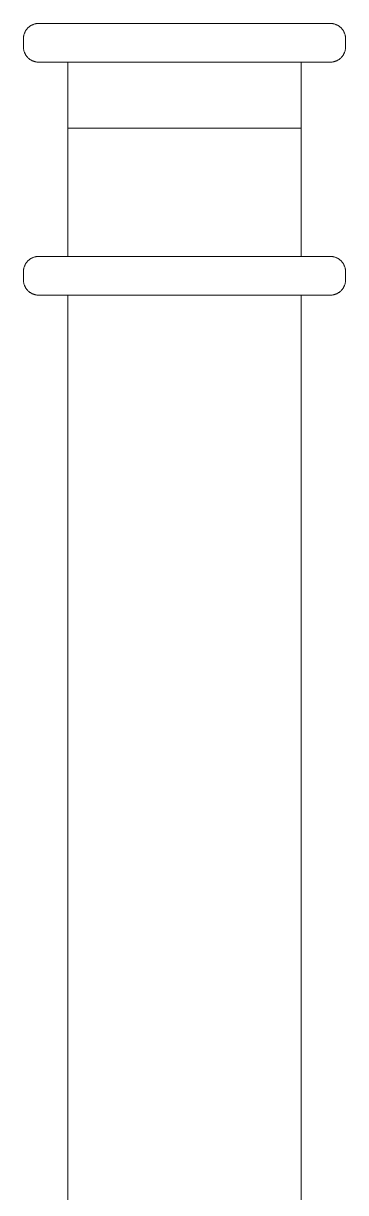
# Model space of a CAD drawing. Header units: inches. Extents: x -9 to 187, y -3 to 135.
# Drawn here: x 44.46 to 46.1, y 100.65 to 106.58 of the extents above; entities that cross this region are included whole.
import ezdxf

# ---------------------------------------------------------------- set-up
doc = ezdxf.new("R2010")
doc.units = ezdxf.units.IN
doc.layers.add('ZANO_R', color=7, linetype='Continuous', lineweight=0)

msp = doc.modelspace()

# ---------------------------------------------------------------- linework, layer by layer
at = {"layer": 'ZANO_R'}
for p, q in [((44.496, 106.56704), (44.49822, 106.56855)), ((44.49822, 106.56855), (44.50049, 106.56999)), ((44.50049, 106.56999), (44.50281, 106.57134)), ((44.50281, 106.57134), (44.50518, 106.57262)), ((44.50518, 106.57262), (44.50759, 106.57382)), ((44.50759, 106.57382), (44.51004, 106.57493)), ((44.51004, 106.57493), (44.51252, 106.57596)), ((44.51252, 106.57596), (44.51504, 106.5769)), ((44.51504, 106.5769), (44.51758, 106.57776)), ((44.51758, 106.57776), (44.52016, 106.57853)), ((44.52016, 106.57853), (44.52276, 106.57921)), ((44.52276, 106.57921), (44.52538, 106.5798)), ((44.52538, 106.5798), (44.52803, 106.5803)), ((44.52803, 106.5803), (44.53068, 106.58071)), ((44.53068, 106.58071), (44.53335, 106.58103)), ((44.53335, 106.58103), (44.53603, 106.58126)), ((44.53603, 106.58126), (44.53872, 106.5814)), ((44.53872, 106.5814), (44.5414, 106.58145)), ((46.01687, 106.58145), (44.5414, 106.58145)), ((46.01956, 106.5814), (46.01687, 106.58145)), ((46.02224, 106.58126), (46.01956, 106.5814)), ((46.02492, 106.58103), (46.02224, 106.58126)), ((46.02759, 106.58071), (46.02492, 106.58103)), ((46.03025, 106.5803), (46.02759, 106.58071)), ((46.03289, 106.5798), (46.03025, 106.5803)), ((46.03551, 106.57921), (46.03289, 106.5798)), ((46.03811, 106.57853), (46.03551, 106.57921)), ((46.04069, 106.57776), (46.03811, 106.57853)), ((46.04323, 106.5769), (46.04069, 106.57776)), ((46.04575, 106.57596), (46.04323, 106.5769)), ((46.04824, 106.57493), (46.04575, 106.57596)), ((46.05068, 106.57382), (46.04824, 106.57493)), ((46.05309, 106.57262), (46.05068, 106.57382)), ((46.05546, 106.57134), (46.05309, 106.57262)), ((46.05778, 106.56999), (46.05546, 106.57134)), ((46.06005, 106.56855), (46.05778, 106.56999)), ((46.06227, 106.56704), (46.06005, 106.56855)), ((44.46285, 106.50809), (44.46308, 106.51076)), ((44.46308, 106.51076), (44.4634, 106.51343)), ((44.4634, 106.51343), (44.46381, 106.51609)), ((44.46381, 106.51609), (44.46431, 106.51873)), ((44.46431, 106.51873), (44.46491, 106.52135)), ((44.46491, 106.52135), (44.46559, 106.52395)), ((44.46559, 106.52395), (44.46636, 106.52653)), ((44.46636, 106.52653), (44.46721, 106.52908)), ((44.46721, 106.52908), (44.46816, 106.5316)), ((44.46816, 106.5316), (44.46919, 106.53408)), ((44.46919, 106.53408), (44.4703, 106.53653)), ((44.4703, 106.53653), (44.4715, 106.53894)), ((44.4715, 106.53894), (44.47277, 106.5413)), ((44.47277, 106.5413), (44.47413, 106.54362)), ((44.47413, 106.54362), (44.47557, 106.54589)), ((44.47557, 106.54589), (44.47708, 106.54812)), ((44.47708, 106.54812), (44.47867, 106.55029)), ((44.47867, 106.55029), (44.48033, 106.5524)), ((44.48033, 106.5524), (44.48206, 106.55446)), ((44.48206, 106.55446), (44.48386, 106.55645)), ((44.48386, 106.55645), (44.48573, 106.55839)), ((44.48573, 106.55839), (44.48766, 106.56026)), ((44.48766, 106.56026), (44.48966, 106.56206)), ((44.48966, 106.56206), (44.49171, 106.56379)), ((44.49171, 106.56379), (44.49383, 106.56545)), ((44.49383, 106.56545), (44.496, 106.56704)), ((46.06444, 106.56545), (46.06227, 106.56704)), ((46.06656, 106.56379), (46.06444, 106.56545)), ((46.06861, 106.56206), (46.06656, 106.56379)), ((46.07061, 106.56026), (46.06861, 106.56206)), ((46.07254, 106.55839), (46.07061, 106.56026)), ((46.07441, 106.55645), (46.07254, 106.55839)), ((46.07621, 106.55446), (46.07441, 106.55645)), ((46.07794, 106.5524), (46.07621, 106.55446)), ((46.0796, 106.55029), (46.07794, 106.5524)), ((46.08119, 106.54812), (46.0796, 106.55029)), ((46.0827, 106.54589), (46.08119, 106.54812)), ((46.08414, 106.54362), (46.0827, 106.54589)), ((46.0855, 106.5413), (46.08414, 106.54362)), ((46.08678, 106.53894), (46.0855, 106.5413)), ((46.08797, 106.53653), (46.08678, 106.53894)), ((46.08908, 106.53408), (46.08797, 106.53653)), ((46.09011, 106.5316), (46.08908, 106.53408)), ((46.09106, 106.52908), (46.09011, 106.5316)), ((46.09191, 106.52653), (46.09106, 106.52908)), ((46.09268, 106.52395), (46.09191, 106.52653)), ((46.09336, 106.52135), (46.09268, 106.52395)), ((46.09396, 106.51873), (46.09336, 106.52135)), ((46.09446, 106.51609), (46.09396, 106.51873)), ((46.09487, 106.51343), (46.09446, 106.51609)), ((46.09519, 106.51076), (46.09487, 106.51343)), ((46.09542, 106.50809), (46.09519, 106.51076)), ((44.46267, 106.50271), (44.46271, 106.5054)), ((44.46267, 106.46334), (44.46267, 106.50271)), ((44.46267, 106.46334), (44.46271, 106.46066)), ((44.46271, 106.5054), (44.46285, 106.50809)), ((44.46271, 106.46066), (44.46285, 106.45797)), ((44.46285, 106.45797), (44.46308, 106.45529)), ((44.46308, 106.45529), (44.4634, 106.45262)), ((44.4634, 106.45262), (44.46381, 106.44997)), ((44.46381, 106.44997), (44.46431, 106.44733)), ((46.09446, 106.44997), (46.09396, 106.44733)), ((46.09487, 106.45262), (46.09446, 106.44997)), ((46.09519, 106.45529), (46.09487, 106.45262)), ((46.09542, 106.45797), (46.09519, 106.45529)), ((46.09556, 106.5054), (46.09542, 106.50809)), ((46.09556, 106.46066), (46.09542, 106.45797)), ((46.0956, 106.50271), (46.09556, 106.5054)), ((46.0956, 106.46334), (46.09556, 106.46066)), ((46.0956, 106.46334), (46.0956, 106.50271)), ((44.46431, 106.44733), (44.46491, 106.4447)), ((44.46491, 106.4447), (44.46559, 106.4421)), ((44.46559, 106.4421), (44.46636, 106.43953)), ((44.46636, 106.43953), (44.46721, 106.43698)), ((44.46721, 106.43698), (44.46816, 106.43446)), ((44.46816, 106.43446), (44.46919, 106.43198)), ((44.46919, 106.43198), (44.4703, 106.42953)), ((44.4703, 106.42953), (44.4715, 106.42712)), ((44.4715, 106.42712), (44.47277, 106.42476)), ((44.47277, 106.42476), (44.47413, 106.42243)), ((44.47413, 106.42243), (44.47557, 106.42016)), ((44.47557, 106.42016), (44.47708, 106.41794)), ((44.47708, 106.41794), (44.47867, 106.41577)), ((44.47867, 106.41577), (44.48033, 106.41366)), ((44.48033, 106.41366), (44.48206, 106.4116)), ((44.48206, 106.4116), (44.48386, 106.4096)), ((44.48386, 106.4096), (44.48573, 106.40767)), ((44.48573, 106.40767), (44.48766, 106.4058)), ((44.48766, 106.4058), (44.48966, 106.404)), ((44.48966, 106.404), (44.49171, 106.40227)), ((44.49171, 106.40227), (44.49383, 106.40061)), ((44.49383, 106.40061), (44.496, 106.39902)), ((44.496, 106.39902), (44.49822, 106.39751)), ((44.49822, 106.39751), (44.50049, 106.39607)), ((44.50049, 106.39607), (44.50281, 106.39471)), ((44.50281, 106.39471), (44.50518, 106.39344)), ((44.50518, 106.39344), (44.50759, 106.39224)), ((44.50759, 106.39224), (44.51004, 106.39113)), ((44.51004, 106.39113), (44.51252, 106.3901)), ((46.04824, 106.39113), (46.04575, 106.3901)), ((46.05068, 106.39224), (46.04824, 106.39113)), ((46.05309, 106.39344), (46.05068, 106.39224)), ((46.05546, 106.39471), (46.05309, 106.39344)), ((46.05778, 106.39607), (46.05546, 106.39471)), ((46.06005, 106.39751), (46.05778, 106.39607)), ((46.06227, 106.39902), (46.06005, 106.39751)), ((46.06444, 106.40061), (46.06227, 106.39902)), ((46.06656, 106.40227), (46.06444, 106.40061)), ((46.06861, 106.404), (46.06656, 106.40227)), ((46.07061, 106.4058), (46.06861, 106.404)), ((46.07254, 106.40767), (46.07061, 106.4058)), ((46.07441, 106.4096), (46.07254, 106.40767)), ((46.07621, 106.4116), (46.07441, 106.4096)), ((46.07794, 106.41366), (46.07621, 106.4116)), ((46.0796, 106.41577), (46.07794, 106.41366)), ((46.08119, 106.41794), (46.0796, 106.41577)), ((46.0827, 106.42016), (46.08119, 106.41794)), ((46.08414, 106.42243), (46.0827, 106.42016)), ((46.0855, 106.42476), (46.08414, 106.42243)), ((46.08678, 106.42712), (46.0855, 106.42476)), ((46.08797, 106.42953), (46.08678, 106.42712)), ((46.08908, 106.43198), (46.08797, 106.42953)), ((46.09011, 106.43446), (46.08908, 106.43198)), ((46.09106, 106.43698), (46.09011, 106.43446)), ((46.09191, 106.43953), (46.09106, 106.43698)), ((46.09268, 106.4421), (46.09191, 106.43953)), ((46.09336, 106.4447), (46.09268, 106.4421)), ((46.09396, 106.44733), (46.09336, 106.4447)), ((44.51252, 106.3901), (44.51504, 106.38916)), ((44.51504, 106.38916), (44.51758, 106.3883)), ((44.51758, 106.3883), (44.52016, 106.38753)), ((44.52016, 106.38753), (44.52276, 106.38685)), ((44.52276, 106.38685), (44.52538, 106.38626)), ((44.52538, 106.38626), (44.52803, 106.38575)), ((44.52803, 106.38575), (44.53068, 106.38534)), ((44.53068, 106.38534), (44.53335, 106.38502)), ((44.53335, 106.38502), (44.53603, 106.38479)), ((44.53603, 106.38479), (44.53872, 106.38466)), ((44.53872, 106.38466), (44.5414, 106.38461)), ((46.01687, 106.38461), (44.5414, 106.38461)), ((44.68862, 106.04952), (44.68862, 106.38461)), ((45.86965, 106.04952), (45.86965, 106.38461)), ((46.01956, 106.38466), (46.01687, 106.38461)), ((46.02224, 106.38479), (46.01956, 106.38466)), ((46.02492, 106.38502), (46.02224, 106.38479)), ((46.02759, 106.38534), (46.02492, 106.38502)), ((46.03025, 106.38575), (46.02759, 106.38534)), ((46.03289, 106.38626), (46.03025, 106.38575)), ((46.03551, 106.38685), (46.03289, 106.38626)), ((46.03811, 106.38753), (46.03551, 106.38685)), ((46.04069, 106.3883), (46.03811, 106.38753)), ((46.04323, 106.38916), (46.04069, 106.3883)), ((46.04575, 106.3901), (46.04323, 106.38916)), ((45.86965, 106.04952), (44.68862, 106.04952)), ((44.68862, 106.04952), (44.68862, 106.03887)), ((44.68862, 105.87228), (44.68862, 106.03887)), ((45.86965, 106.04952), (45.86965, 106.03887)), ((45.86965, 105.87228), (45.86965, 106.03887)), ((44.68862, 105.87228), (44.68862, 105.40042)), ((45.86965, 105.87228), (45.86965, 105.40042)), ((44.49171, 105.38276), (44.49383, 105.38442)), ((44.49383, 105.38442), (44.496, 105.386)), ((44.496, 105.386), (44.49822, 105.38752)), ((44.49822, 105.38752), (44.50049, 105.38895)), ((44.50049, 105.38895), (44.50281, 105.39031)), ((44.50281, 105.39031), (44.50518, 105.39159)), ((44.50518, 105.39159), (44.50759, 105.39278)), ((44.50759, 105.39278), (44.51004, 105.3939)), ((44.51004, 105.3939), (44.51252, 105.39493)), ((44.51252, 105.39493), (44.51504, 105.39587)), ((44.51504, 105.39587), (44.51758, 105.39673)), ((44.51758, 105.39673), (44.52016, 105.3975)), ((44.52016, 105.3975), (44.52276, 105.39818)), ((44.52276, 105.39818), (44.52538, 105.39877)), ((44.52538, 105.39877), (44.52803, 105.39927)), ((44.52803, 105.39927), (44.53068, 105.39968)), ((44.53068, 105.39968), (44.53335, 105.4)), ((44.53335, 105.4), (44.53603, 105.40023)), ((44.53603, 105.40023), (44.53872, 105.40037)), ((44.53872, 105.40037), (44.5414, 105.40042)), ((46.01687, 105.40042), (44.5414, 105.40042)), ((46.01956, 105.40037), (46.01687, 105.40042)), ((46.02224, 105.40023), (46.01956, 105.40037)), ((46.02492, 105.4), (46.02224, 105.40023)), ((46.02759, 105.39968), (46.02492, 105.4)), ((46.03025, 105.39927), (46.02759, 105.39968)), ((46.03289, 105.39877), (46.03025, 105.39927)), ((46.03551, 105.39818), (46.03289, 105.39877)), ((46.03811, 105.3975), (46.03551, 105.39818)), ((46.04069, 105.39673), (46.03811, 105.3975)), ((46.04323, 105.39587), (46.04069, 105.39673)), ((46.04575, 105.39493), (46.04323, 105.39587)), ((46.04824, 105.3939), (46.04575, 105.39493)), ((46.05068, 105.39278), (46.04824, 105.3939)), ((46.05309, 105.39159), (46.05068, 105.39278)), ((46.05546, 105.39031), (46.05309, 105.39159)), ((46.05778, 105.38895), (46.05546, 105.39031)), ((46.06005, 105.38752), (46.05778, 105.38895)), ((46.06227, 105.386), (46.06005, 105.38752)), ((46.06444, 105.38442), (46.06227, 105.386)), ((46.06656, 105.38276), (46.06444, 105.38442)), ((44.46267, 105.32168), (44.46271, 105.32437)), ((44.46271, 105.32437), (44.46285, 105.32705)), ((44.46285, 105.32705), (44.46308, 105.32973)), ((44.46308, 105.32973), (44.4634, 105.3324)), ((44.4634, 105.3324), (44.46381, 105.33506)), ((44.46381, 105.33506), (44.46431, 105.3377)), ((44.46431, 105.3377), (44.46491, 105.34032)), ((44.46491, 105.34032), (44.46559, 105.34292)), ((44.46559, 105.34292), (44.46636, 105.3455)), ((44.46636, 105.3455), (44.46721, 105.34805)), ((44.46721, 105.34805), (44.46816, 105.35056)), ((44.46816, 105.35056), (44.46919, 105.35305)), ((44.46919, 105.35305), (44.4703, 105.3555)), ((44.4703, 105.3555), (44.4715, 105.3579)), ((44.4715, 105.3579), (44.47277, 105.36027)), ((44.47277, 105.36027), (44.47413, 105.36259)), ((44.47413, 105.36259), (44.47557, 105.36486)), ((44.47557, 105.36486), (44.47708, 105.36709)), ((44.47708, 105.36709), (44.47867, 105.36926)), ((44.47867, 105.36926), (44.48033, 105.37137)), ((44.48033, 105.37137), (44.48206, 105.37343)), ((44.48206, 105.37343), (44.48386, 105.37542)), ((44.48386, 105.37542), (44.48573, 105.37735)), ((44.48573, 105.37735), (44.48766, 105.37922)), ((44.48766, 105.37922), (44.48966, 105.38102)), ((44.48966, 105.38102), (44.49171, 105.38276)), ((46.06861, 105.38102), (46.06656, 105.38276)), ((46.07061, 105.37922), (46.06861, 105.38102)), ((46.07254, 105.37735), (46.07061, 105.37922)), ((46.07441, 105.37542), (46.07254, 105.37735)), ((46.07621, 105.37343), (46.07441, 105.37542)), ((46.07794, 105.37137), (46.07621, 105.37343)), ((46.0796, 105.36926), (46.07794, 105.37137)), ((46.08119, 105.36709), (46.0796, 105.36926)), ((46.0827, 105.36486), (46.08119, 105.36709)), ((46.08414, 105.36259), (46.0827, 105.36486)), ((46.0855, 105.36027), (46.08414, 105.36259)), ((46.08678, 105.3579), (46.0855, 105.36027)), ((46.08797, 105.3555), (46.08678, 105.3579)), ((46.08908, 105.35305), (46.08797, 105.3555)), ((46.09011, 105.35056), (46.08908, 105.35305)), ((46.09106, 105.34805), (46.09011, 105.35056)), ((46.09191, 105.3455), (46.09106, 105.34805)), ((46.09268, 105.34292), (46.09191, 105.3455)), ((46.09336, 105.34032), (46.09268, 105.34292)), ((46.09396, 105.3377), (46.09336, 105.34032)), ((46.09446, 105.33506), (46.09396, 105.3377)), ((46.09487, 105.3324), (46.09446, 105.33506)), ((46.09519, 105.32973), (46.09487, 105.3324)), ((46.09542, 105.32705), (46.09519, 105.32973)), ((46.09556, 105.32437), (46.09542, 105.32705)), ((46.0956, 105.32168), (46.09556, 105.32437)), ((44.46267, 105.28231), (44.46267, 105.32168)), ((44.46267, 105.28231), (44.46271, 105.27962)), ((44.46271, 105.27962), (44.46285, 105.27694)), ((44.46285, 105.27694), (44.46308, 105.27426)), ((44.46308, 105.27426), (44.4634, 105.27159)), ((44.4634, 105.27159), (44.46381, 105.26893)), ((44.46381, 105.26893), (44.46431, 105.26629)), ((44.46431, 105.26629), (44.46491, 105.26367)), ((46.09396, 105.26629), (46.09336, 105.26367)), ((46.09446, 105.26893), (46.09396, 105.26629)), ((46.09487, 105.27159), (46.09446, 105.26893)), ((46.09519, 105.27426), (46.09487, 105.27159)), ((46.09542, 105.27694), (46.09519, 105.27426)), ((46.09556, 105.27962), (46.09542, 105.27694)), ((46.0956, 105.28231), (46.09556, 105.27962)), ((46.0956, 105.28231), (46.0956, 105.32168)), ((44.46491, 105.26367), (44.46559, 105.26107)), ((44.46559, 105.26107), (44.46636, 105.25849)), ((44.46636, 105.25849), (44.46721, 105.25595)), ((44.46721, 105.25595), (44.46816, 105.25343)), ((44.46816, 105.25343), (44.46919, 105.25094)), ((44.46919, 105.25094), (44.4703, 105.2485)), ((44.4703, 105.2485), (44.4715, 105.24609)), ((44.4715, 105.24609), (44.47277, 105.24372)), ((44.47277, 105.24372), (44.47413, 105.2414)), ((44.47413, 105.2414), (44.47557, 105.23913)), ((44.47557, 105.23913), (44.47708, 105.23691)), ((44.47708, 105.23691), (44.47867, 105.23474)), ((44.47867, 105.23474), (44.48033, 105.23262)), ((44.48033, 105.23262), (44.48206, 105.23057)), ((44.48206, 105.23057), (44.48386, 105.22857)), ((44.48386, 105.22857), (44.48573, 105.22664)), ((44.48573, 105.22664), (44.48766, 105.22477)), ((44.48766, 105.22477), (44.48966, 105.22297)), ((44.48966, 105.22297), (44.49171, 105.22124)), ((44.49171, 105.22124), (44.49383, 105.21958)), ((44.49383, 105.21958), (44.496, 105.21799)), ((44.496, 105.21799), (44.49822, 105.21648)), ((44.49822, 105.21648), (44.50049, 105.21504)), ((44.50049, 105.21504), (44.50281, 105.21368)), ((44.50281, 105.21368), (44.50518, 105.2124)), ((44.50518, 105.2124), (44.50759, 105.21121)), ((44.50759, 105.21121), (44.51004, 105.2101)), ((44.51004, 105.2101), (44.51252, 105.20907)), ((44.51252, 105.20907), (44.51504, 105.20812)), ((44.51504, 105.20812), (44.51758, 105.20727)), ((44.51758, 105.20727), (44.52016, 105.2065)), ((44.52016, 105.2065), (44.52276, 105.20582)), ((44.52276, 105.20582), (44.52538, 105.20522)), ((46.03551, 105.20582), (46.03289, 105.20522)), ((46.03811, 105.2065), (46.03551, 105.20582)), ((46.04069, 105.20727), (46.03811, 105.2065)), ((46.04323, 105.20812), (46.04069, 105.20727)), ((46.04575, 105.20907), (46.04323, 105.20812)), ((46.04824, 105.2101), (46.04575, 105.20907)), ((46.05068, 105.21121), (46.04824, 105.2101)), ((46.05309, 105.2124), (46.05068, 105.21121)), ((46.05546, 105.21368), (46.05309, 105.2124)), ((46.05778, 105.21504), (46.05546, 105.21368)), ((46.06005, 105.21648), (46.05778, 105.21504)), ((46.06227, 105.21799), (46.06005, 105.21648)), ((46.06444, 105.21958), (46.06227, 105.21799)), ((46.06656, 105.22124), (46.06444, 105.21958)), ((46.06861, 105.22297), (46.06656, 105.22124)), ((46.07061, 105.22477), (46.06861, 105.22297)), ((46.07254, 105.22664), (46.07061, 105.22477)), ((46.07441, 105.22857), (46.07254, 105.22664)), ((46.07621, 105.23057), (46.07441, 105.22857)), ((46.07794, 105.23262), (46.07621, 105.23057)), ((46.0796, 105.23474), (46.07794, 105.23262)), ((46.08119, 105.23691), (46.0796, 105.23474)), ((46.0827, 105.23913), (46.08119, 105.23691)), ((46.08414, 105.2414), (46.0827, 105.23913)), ((46.0855, 105.24372), (46.08414, 105.2414)), ((46.08678, 105.24609), (46.0855, 105.24372)), ((46.08797, 105.2485), (46.08678, 105.24609)), ((46.08908, 105.25094), (46.08797, 105.2485)), ((46.09011, 105.25343), (46.08908, 105.25094)), ((46.09106, 105.25595), (46.09011, 105.25343)), ((46.09191, 105.25849), (46.09106, 105.25595)), ((46.09268, 105.26107), (46.09191, 105.25849)), ((46.09336, 105.26367), (46.09268, 105.26107)), ((44.52538, 105.20522), (44.52803, 105.20472)), ((44.52803, 105.20472), (44.53068, 105.20431)), ((44.53068, 105.20431), (44.53335, 105.20399)), ((44.53335, 105.20399), (44.53603, 105.20376)), ((44.53603, 105.20376), (44.53872, 105.20362)), ((44.53872, 105.20362), (44.5414, 105.20358)), ((46.01687, 105.20358), (44.5414, 105.20358)), ((44.68862, 105.20358), (44.68862, 99.78685)), ((45.86965, 105.20358), (45.86965, 99.78685)), ((46.01956, 105.20362), (46.01687, 105.20358)), ((46.02224, 105.20376), (46.01956, 105.20362)), ((46.02492, 105.20399), (46.02224, 105.20376)), ((46.02759, 105.20431), (46.02492, 105.20399)), ((46.03025, 105.20472), (46.02759, 105.20431)), ((46.03289, 105.20522), (46.03025, 105.20472))]:
    msp.add_line(p, q, dxfattribs=at)

doc.saveas('drawing.dxf')
